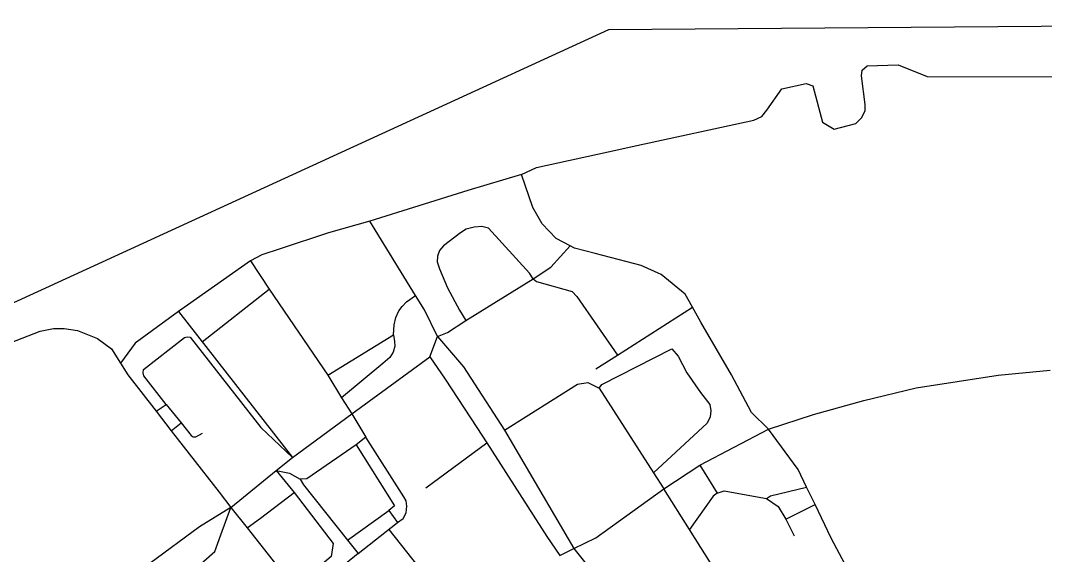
# Model space of a CAD drawing. Extents: x -1529 to 995, y -1183 to 807.
# Drawn here: x -837 to 153, y 291 to 807 of the extents above; entities that cross this region are included whole.
import ezdxf

# ---------------------------------------------------------------- set-up
doc = ezdxf.new("R2010")
doc.units = 0
doc.layers.add('BOUNDARY', color=6, linetype='CONTINUOUS')
doc.layers.add('PATH', color=40, linetype='CONTINUOUS')

msp = doc.modelspace()

# ---------------------------------------------------------------- linework, layer by layer
at = {"layer": 'BOUNDARY'}
msp.add_lwpolyline([(900.33, 807.45), (-269.23, 798.42), (-1529.09, 220.74), (-1384.59, -316.33), (-413.73, -1182.86), (995.16, -1061), (995.16, -235.09)], close=True, dxfattribs=at)
at = {"layer": 'PATH'}
for points in [[(-353.42, 658.79), (-338.79, 665.44), (-269.59, 680.7), (-241.89, 686.82), (-128.95, 711.4), (-121.28, 714.84), (-116.51, 721.06), (-102.09, 741.41), (-78.33, 746.79), (-71.94, 744.36), (-62.6, 709.24), (-51.42, 702.51), (-30.65, 707.95), (-24.83, 713.76), (-21.54, 720.72), (-21.39, 726.46), (-25.13, 753.99), (-24.29, 759.65), (-19.44, 763.56), (10.43, 764.56), (38.33, 753.38), (169.93, 752.94)], [(-353.42, 658.79), (-353.42, 658.79), (-405.06, 643.42), (-499.82, 613.82)], [(-306.5, 589.87), (-319.94, 597.14), (-333.57, 611.16), (-342.49, 626.98), (-353.42, 658.79)], [(-499.82, 613.82), (-539.63, 602.53), (-586.56, 587.11), (-604.15, 581.33), (-614.96, 575.36)], [(-455.61, 542.05), (-499.82, 613.82)], [(-342.19, 558.05), (-345.79, 563.47), (-385.15, 607.11), (-391.65, 608.47), (-398.98, 607.98), (-406.71, 605.92), (-412.36, 602.51), (-428.63, 590.06), (-432.64, 585.58), (-434.65, 580.03), (-434.88, 574.49), (-432.55, 567.58), (-424.93, 549.42), (-413.37, 527.98), (-407.21, 517.98)], [(-342.19, 558.05), (-325.15, 569.35), (-306.5, 589.87)], [(-188.32, 530.6), (-195.44, 543.24), (-218.38, 562.11), (-237.98, 571.07), (-282.13, 582.41), (-302.29, 587.59), (-306.5, 589.87)], [(-614.96, 575.36), (-684.59, 526.43)], [(-614.96, 575.36), (-597.1, 548.25)], [(-407.21, 517.98), (-342.19, 558.05)], [(-342.19, 558.05), (-338.83, 555.49), (-304.49, 546), (-299.99, 541), (-260.64, 484.47)], [(-661.67, 497.14), (-597.1, 548.25)], [(-597.1, 548.25), (-540.38, 465.13)], [(-477.05, 504.14), (-476.27, 513.81), (-474.76, 520.61), (-471.79, 527.04), (-468.74, 531.53), (-464.61, 535.85), (-455.61, 542.05)], [(-434.6, 502.3), (-446.97, 528.01), (-455.61, 542.05)], [(-684.59, 526.43), (-726.5, 496.13), (-740.64, 476.66)], [(-684.59, 526.43), (-574.52, 385.77)], [(-260.64, 484.47), (-188.32, 530.6)], [(-114.71, 412.98), (-131.15, 428.99), (-150.54, 465.42), (-180.25, 516.26), (-188.33, 530.61)], [(-434.6, 502.3), (-424.87, 506.34), (-407.21, 517.98)], [(-1203.57, 304.19), (-1182.27, 322.12), (-1159.46, 341.54), (-1149.56, 348.95), (-1117.89, 369.11), (-1078.5, 392.95), (-1061.72, 402.11), (-1047.31, 409.99), (-1030.9, 421.28), (-1018.03, 428.74), (-1008.79, 433.11), (-989.61, 439.97), (-972.71, 448.5), (-961.03, 455.28), (-937.28, 469.07), (-921.31, 476.23), (-898.22, 476.73), (-818.33, 507.52), (-805.48, 510.07), (-794.94, 510.19), (-782.19, 508.3), (-762.73, 500.36), (-749.43, 490.39), (-740.64, 476.66)], [(-696.59, 436.79), (-718.23, 464.51), (-718.7, 467.37), (-718.38, 470.54), (-678.7, 501.31), (-676.27, 502.1), (-673.24, 501.71), (-605.07, 414.43), (-574.52, 385.77)], [(-540.38, 465.13), (-477.05, 504.14)], [(-477.05, 504.14), (-476.09, 497.45), (-475.83, 493.07), (-477.43, 487.19), (-480.49, 482.27), (-487.4, 476.31), (-527.2, 443.25)], [(-441.97, 482.67), (-434.6, 502.3)], [(-434.6, 502.3), (-409.41, 473.23), (-369.77, 412.09)], [(-278.5, 452.54), (-275.73, 455.98), (-208.23, 490.52), (-202.22, 483.55), (-193.66, 467.45), (-180.51, 448.34), (-171.45, 436.79), (-170.56, 430.77), (-171.2, 424.81), (-174.07, 418.81), (-225.97, 370.97)], [(-740.64, 476.66), (-733.59, 465.41), (-706.24, 430.28)], [(-517.15, 427.72), (-441.97, 482.67)], [(-441.97, 482.67), (-427.22, 461.23), (-396.41, 414.69), (-386.82, 399.7)], [(-281.53, 471.14), (-260.64, 484.47)], [(-114.71, 412.98), (-71.39, 427.14), (-22.8, 440.8), (27.72, 453.03), (107.07, 465.19), (157.2, 469.78)], [(-540.38, 465.13), (-527.2, 443.25)], [(-369.77, 412.09), (-299.24, 456.27), (-289.22, 458.01), (-278.5, 452.54)], [(-278.5, 452.54), (-225.97, 370.97)], [(-706.25, 430.29), (-696.59, 436.79)], [(-696.59, 436.79), (-681.95, 419.24)], [(-527.2, 443.25), (-517.15, 427.72)], [(-706.24, 430.28), (-691.58, 411.44)], [(-574.52, 385.77), (-517.15, 427.72)], [(-517.15, 427.72), (-503.66, 405.17)], [(-691.58, 411.44), (-681.95, 419.24)], [(-681.95, 419.24), (-672.42, 406.77), (-670.56, 405.56), (-667.84, 405.49), (-661.36, 409.17)], [(-691.58, 411.44), (-645.36, 352.07), (-633.98, 337.47)], [(-369.77, 412.09), (-302.76, 297.73)], [(-181.08, 378.21), (-114.71, 412.98)], [(-78.03, 357.02), (-86.29, 374.17), (-114.71, 412.98)], [(-513.14, 397.78), (-560.8, 365.1), (-567.12, 364.66)], [(-503.66, 405.17), (-513.14, 397.78)], [(-513.14, 397.78), (-476.03, 339.08), (-481.64, 334.55)], [(-473.22, 322.78), (-467.79, 326.66), (-464.93, 332.23), (-464.14, 338.54), (-464.82, 343.64), (-467.08, 347.62), (-503.66, 405.17)], [(-445.88, 356.28), (-386.79, 399.66)], [(-386.82, 399.7), (-328.96, 309.32), (-316.42, 291.04)], [(-590.24, 373), (-574.52, 385.77)], [(-215.92, 355.36), (-181.08, 378.21)], [(-181.08, 378.21), (-164.47, 351.2)], [(-633.98, 337.47), (-590.24, 373)], [(-590.24, 373), (-573.08, 351.87)], [(-590.24, 373), (-577.4, 370.54), (-567.12, 364.66)], [(-225.97, 370.97), (-215.92, 355.36)], [(-567.12, 364.66), (-567.12, 364.66), (-563.86, 359.24), (-521.36, 305.73)], [(-116.76, 346.2), (-112.83, 348.56), (-78.03, 357.02)], [(-69.95, 340.25), (-78.03, 357.02)], [(-618.44, 317.75), (-605.54, 327.13), (-573.08, 351.87)], [(-573.08, 351.87), (-535.17, 302.69), (-537.13, 290.05), (-566.3, 265.41), (-569.39, 262.61), (-565.81, 250.98)], [(-302.77, 297.73), (-281.65, 308.08), (-215.92, 355.36)], [(-190.99, 315.97), (-215.92, 355.36)], [(-164.47, 351.2), (-168.37, 348.3), (-190.99, 315.97)], [(-164.47, 351.2), (-157.78, 353.53), (-116.76, 346.2)], [(-633.98, 337.47), (-664.22, 318.74), (-712.31, 283.45)], [(-704.86, 216.52), (-696.19, 226.26), (-685.43, 237.57), (-670.83, 262.72), (-676.24, 271.44), (-649.6, 295.04), (-643.85, 310.83), (-633.98, 337.46)], [(-633.98, 337.47), (-618.43, 317.73)], [(-116.76, 346.2), (-105.41, 338.27), (-98.18, 326.08)], [(-98.18, 326.08), (-69.95, 340.25)], [(-24.7, 252.13), (-54.29, 307.76), (-69.95, 340.25)], [(-521.36, 305.73), (-481.64, 334.55)], [(-481.64, 334.55), (-481.64, 334.55), (-473.22, 322.78)], [(-618.44, 317.75), (-565.81, 250.98)], [(-511.12, 292.83), (-473.22, 322.78)], [(-98.18, 326.08), (-90.14, 310.05)], [(-481.49, 316.24), (-408.54, 223.77)], [(-165.31, 275.41), (-190.99, 315.97)], [(-521.36, 305.73), (-511.12, 292.83)], [(-316.44, 291.03), (-302.76, 297.73)], [(-302.76, 297.73), (-268.03, 254.32), (-250.01, 221.74)], [(-511.12, 292.83), (-557.99, 254.63), (-565.81, 250.98)]]:
    msp.add_lwpolyline(points, dxfattribs=at)

doc.saveas('drawing.dxf')
